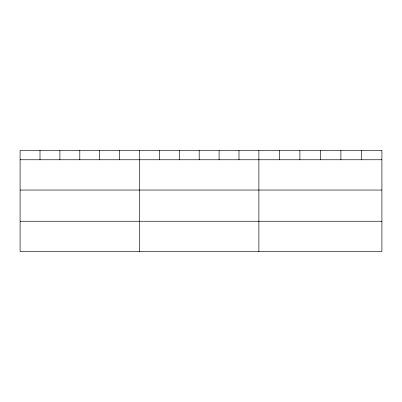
<?xml version="1.0" encoding="UTF-8"?>
<svg xmlns="http://www.w3.org/2000/svg" width="402" height="402" viewBox="0 0 402 402"><rect width="100%" height="100%" fill="white"/><g stroke="black" fill="none" stroke-linecap="round" stroke-linejoin="round"><path stroke-width="0.6" d="M20.1 159.755L381.9 159.755M20.1 190.045L381.9 190.045M20.1 221.256L381.9 221.256M361.398 150.448L361.398 159.755M340.896 150.448L340.896 159.755M320.394 150.448L320.394 159.755M299.892 150.448L299.892 159.755M279.39 150.448L279.39 159.755M258.888 150.448L258.888 251.551M238.989 150.448L238.989 159.755M219.09 150.448L219.09 159.755M199.191 150.448L199.191 159.755M179.292 150.448L179.292 159.755M159.393 150.448L159.393 159.755M139.494 150.448L139.494 251.551M119.595 150.448L119.595 159.755M99.696 150.448L99.696 159.755M79.797 150.448L79.797 159.755M59.898 150.448L59.898 159.755M39.999 150.448L39.999 159.755M381.9 150.448L20.1 150.448L20.1 251.551L381.9 251.551L381.9 150.448"/></g></svg>
